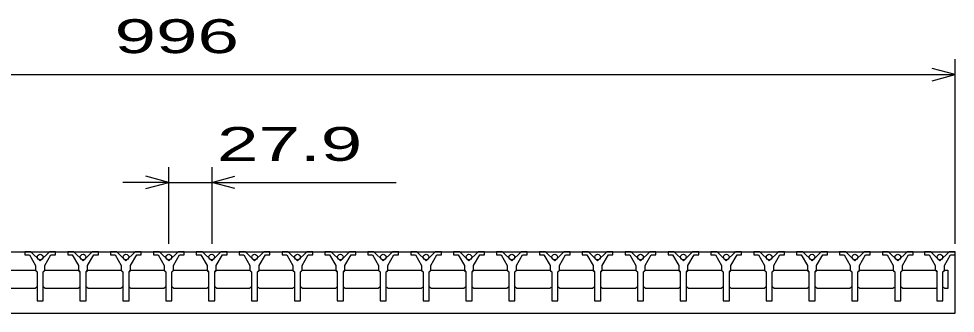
# Model space of a CAD drawing. Units: millimetres, scale not verified. Extents: x -1820 to 1724, y -1285 to 1059.
# Drawn here: x -1039 to -430, y -436 to -245 of the extents above; entities that cross this region are included whole.
import ezdxf
from ezdxf.enums import TextEntityAlignment as Align

# ---------------------------------------------------------------- set-up
doc = ezdxf.new("R2010")
doc.units = ezdxf.units.MM
doc.header["$LTSCALE"] = 10
doc.layers.add('16', color=3, linetype='Continuous', lineweight=25)
doc.layers.add('22', color=2, linetype='Continuous', lineweight=25)
doc.styles.add('ベクトル', font='')
doc.styles.get('ベクトル').set_extended_font_data('ベクトル')

msp = doc.modelspace()

# ---------------------------------------------------------------- linework, layer by layer
at = {"layer": '16'}
for p, q in [((-1426, -396), (-430, -396)), ((-1035.4, -396), (-1035.4, -398)), ((-1031.4, -396), (-1035.4, -396)), ((-1025.4, -402), (-1031.4, -396)), ((-1019.4, -396), (-1025.4, -402)), ((-1015.4, -396), (-1019.4, -396)), ((-1015.4, -398), (-1015.4, -396)), ((-1007.5, -396), (-1007.5, -398)), ((-1003.5, -396), (-1007.5, -396)), ((-997.5, -402), (-1003.5, -396)), ((-991.5, -396), (-997.5, -402)), ((-987.5, -396), (-991.5, -396)), ((-987.5, -398), (-987.5, -396)), ((-979.6, -396), (-979.6, -398)), ((-975.6, -396), (-979.6, -396)), ((-969.6, -402), (-975.6, -396)), ((-963.6, -396), (-969.6, -402)), ((-959.6, -396), (-963.6, -396)), ((-959.6, -398), (-959.6, -396)), ((-951.7, -396), (-951.7, -398)), ((-947.7, -396), (-951.7, -396)), ((-941.7, -402), (-947.7, -396)), ((-935.7, -396), (-941.7, -402)), ((-931.7, -396), (-935.7, -396)), ((-931.7, -398), (-931.7, -396)), ((-923.8, -396), (-923.8, -398)), ((-919.8, -396), (-923.8, -396)), ((-913.8, -402), (-919.8, -396)), ((-907.8, -396), (-913.8, -402)), ((-903.8, -396), (-907.8, -396)), ((-903.8, -398), (-903.8, -396)), ((-895.9, -396), (-895.9, -398)), ((-891.9, -396), (-895.9, -396)), ((-885.9, -402), (-891.9, -396)), ((-879.9, -396), (-885.9, -402)), ((-875.9, -396), (-879.9, -396)), ((-875.9, -398), (-875.9, -396)), ((-868, -396), (-868, -398)), ((-864, -396), (-868, -396)), ((-858, -402), (-864, -396)), ((-852, -396), (-858, -402)), ((-848, -396), (-852, -396)), ((-848, -398), (-848, -396)), ((-840.1, -396), (-840.1, -398)), ((-836.1, -396), (-840.1, -396)), ((-830.1, -402), (-836.1, -396)), ((-824.1, -396), (-830.1, -402)), ((-820.1, -396), (-824.1, -396)), ((-820.1, -398), (-820.1, -396)), ((-812.2, -396), (-812.2, -398)), ((-808.2, -396), (-812.2, -396)), ((-802.2, -402), (-808.2, -396)), ((-796.2, -396), (-802.2, -402)), ((-792.2, -396), (-796.2, -396)), ((-792.2, -398), (-792.2, -396)), ((-784.3, -396), (-784.3, -398)), ((-780.3, -396), (-784.3, -396)), ((-774.3, -402), (-780.3, -396)), ((-768.3, -396), (-774.3, -402)), ((-764.3, -396), (-768.3, -396)), ((-764.3, -398), (-764.3, -396)), ((-756.4, -396), (-756.4, -398)), ((-752.4, -396), (-756.4, -396)), ((-746.4, -402), (-752.4, -396)), ((-740.4, -396), (-746.4, -402)), ((-736.4, -396), (-740.4, -396)), ((-736.4, -398), (-736.4, -396)), ((-728.5, -396), (-728.5, -398)), ((-724.5, -396), (-728.5, -396)), ((-718.5, -402), (-724.5, -396)), ((-712.5, -396), (-718.5, -402)), ((-708.5, -396), (-712.5, -396)), ((-708.5, -398), (-708.5, -396)), ((-700.6, -396), (-700.6, -398)), ((-696.6, -396), (-700.6, -396)), ((-690.6, -402), (-696.6, -396)), ((-684.6, -396), (-690.6, -402)), ((-680.6, -396), (-684.6, -396)), ((-680.6, -398), (-680.6, -396)), ((-672.7, -396), (-672.7, -398)), ((-668.7, -396), (-672.7, -396)), ((-662.7, -402), (-668.7, -396)), ((-656.7, -396), (-662.7, -402)), ((-652.7, -396), (-656.7, -396)), ((-652.7, -398), (-652.7, -396)), ((-644.8, -396), (-644.8, -398)), ((-640.8, -396), (-644.8, -396)), ((-634.8, -402), (-640.8, -396)), ((-628.8, -396), (-634.8, -402)), ((-624.8, -396), (-628.8, -396)), ((-624.8, -398), (-624.8, -396)), ((-616.9, -396), (-616.9, -398)), ((-612.9, -396), (-616.9, -396)), ((-606.9, -402), (-612.9, -396)), ((-600.9, -396), (-606.9, -402)), ((-596.9, -396), (-600.9, -396)), ((-596.9, -398), (-596.9, -396)), ((-589, -396), (-589, -398)), ((-585, -396), (-589, -396)), ((-579, -402), (-585, -396)), ((-573, -396), (-579, -402)), ((-569, -396), (-573, -396)), ((-569, -398), (-569, -396)), ((-561.1, -396), (-561.1, -398)), ((-557.1, -396), (-561.1, -396)), ((-551.1, -402), (-557.1, -396)), ((-545.1, -396), (-551.1, -402)), ((-541.1, -396), (-545.1, -396)), ((-541.1, -398), (-541.1, -396)), ((-533.2, -396), (-533.2, -398)), ((-529.2, -396), (-533.2, -396)), ((-523.2, -402), (-529.2, -396)), ((-517.2, -396), (-523.2, -402)), ((-513.2, -396), (-517.2, -396)), ((-513.2, -398), (-513.2, -396)), ((-505.3, -396), (-505.3, -398)), ((-501.3, -396), (-505.3, -396)), ((-495.3, -402), (-501.3, -396)), ((-489.3, -396), (-495.3, -402)), ((-485.3, -396), (-489.3, -396)), ((-485.3, -398), (-485.3, -396)), ((-477.4, -396), (-477.4, -398)), ((-473.4, -396), (-477.4, -396)), ((-467.4, -402), (-473.4, -396)), ((-461.4, -396), (-467.4, -402)), ((-457.4, -396), (-461.4, -396)), ((-457.4, -398), (-457.4, -396)), ((-450, -396), (-450, -398)), ((-446, -396), (-450, -396)), ((-440, -402), (-446, -396)), ((-434, -396), (-440, -402)), ((-430, -396), (-434, -396)), ((-430, -398), (-430, -396)), ((-430, -436), (-430, -396)), ((-1035.4, -398), (-1032.4, -398)), ((-1032.4, -398), (-1028.4, -405)), ((-1022.4, -405), (-1018.4, -398)), ((-1018.4, -398), (-1015.4, -398)), ((-1007.5, -398), (-1004.5, -398)), ((-1004.5, -398), (-1000.5, -405)), ((-994.5, -405), (-990.5, -398)), ((-990.5, -398), (-987.5, -398)), ((-979.6, -398), (-976.6, -398)), ((-976.6, -398), (-972.6, -405)), ((-966.6, -405), (-962.6, -398)), ((-962.6, -398), (-959.6, -398)), ((-951.7, -398), (-948.7, -398)), ((-948.7, -398), (-944.7, -405)), ((-938.7, -405), (-934.7, -398)), ((-934.7, -398), (-931.7, -398)), ((-923.8, -398), (-920.8, -398)), ((-920.8, -398), (-916.8, -405)), ((-910.8, -405), (-906.8, -398)), ((-906.8, -398), (-903.8, -398)), ((-895.9, -398), (-892.9, -398)), ((-892.9, -398), (-888.9, -405)), ((-882.9, -405), (-878.9, -398)), ((-878.9, -398), (-875.9, -398)), ((-868, -398), (-865, -398)), ((-865, -398), (-861, -405)), ((-855, -405), (-851, -398)), ((-851, -398), (-848, -398)), ((-840.1, -398), (-837.1, -398)), ((-837.1, -398), (-833.1, -405)), ((-827.1, -405), (-823.1, -398)), ((-823.1, -398), (-820.1, -398)), ((-812.2, -398), (-809.2, -398)), ((-809.2, -398), (-805.2, -405)), ((-799.2, -405), (-795.2, -398)), ((-795.2, -398), (-792.2, -398)), ((-784.3, -398), (-781.3, -398)), ((-781.3, -398), (-777.3, -405)), ((-771.3, -405), (-767.3, -398)), ((-767.3, -398), (-764.3, -398)), ((-756.4, -398), (-753.4, -398)), ((-753.4, -398), (-749.4, -405)), ((-743.4, -405), (-739.4, -398)), ((-739.4, -398), (-736.4, -398)), ((-728.5, -398), (-725.5, -398)), ((-725.5, -398), (-721.5, -405)), ((-715.5, -405), (-711.5, -398)), ((-711.5, -398), (-708.5, -398)), ((-700.6, -398), (-697.6, -398)), ((-697.6, -398), (-693.6, -405)), ((-687.6, -405), (-683.6, -398)), ((-683.6, -398), (-680.6, -398)), ((-672.7, -398), (-669.7, -398)), ((-669.7, -398), (-665.7, -405)), ((-659.7, -405), (-655.7, -398)), ((-655.7, -398), (-652.7, -398)), ((-644.8, -398), (-641.8, -398)), ((-641.8, -398), (-637.8, -405)), ((-631.8, -405), (-627.8, -398)), ((-627.8, -398), (-624.8, -398)), ((-616.9, -398), (-613.9, -398)), ((-613.9, -398), (-609.9, -405)), ((-603.9, -405), (-599.9, -398)), ((-599.9, -398), (-596.9, -398)), ((-589, -398), (-586, -398)), ((-586, -398), (-582, -405)), ((-576, -405), (-572, -398)), ((-572, -398), (-569, -398)), ((-561.1, -398), (-558.1, -398)), ((-558.1, -398), (-554.1, -405)), ((-548.1, -405), (-544.1, -398)), ((-544.1, -398), (-541.1, -398)), ((-533.2, -398), (-530.2, -398)), ((-530.2, -398), (-526.2, -405)), ((-520.2, -405), (-516.2, -398)), ((-516.2, -398), (-513.2, -398)), ((-505.3, -398), (-502.3, -398)), ((-502.3, -398), (-498.3, -405)), ((-492.3, -405), (-488.3, -398)), ((-488.3, -398), (-485.3, -398)), ((-477.4, -398), (-474.4, -398)), ((-474.4, -398), (-470.4, -405)), ((-464.4, -405), (-460.4, -398)), ((-460.4, -398), (-457.4, -398)), ((-450, -398), (-447, -398)), ((-447, -398), (-443, -405)), ((-437, -405), (-433, -398)), ((-433, -398), (-430, -398)), ((-1050.05, -408), (-1028.65, -408)), ((-1028.65, -408), (-1027.65, -409)), ((-1028.4, -405), (-1028.4, -408)), ((-1028.4, -408), (-1027.4, -409)), ((-1023.4, -409), (-1022.4, -408)), ((-1023.15, -409), (-1022.15, -408)), ((-1022.4, -408), (-1022.4, -405)), ((-1022.15, -408), (-1000.75, -408)), ((-1000.75, -408), (-999.75, -409)), ((-1000.5, -405), (-1000.5, -408)), ((-1000.5, -408), (-999.5, -409)), ((-995.5, -409), (-994.5, -408)), ((-995.25, -409), (-994.25, -408)), ((-994.5, -408), (-994.5, -405)), ((-994.25, -408), (-972.85, -408)), ((-972.85, -408), (-971.85, -409)), ((-972.6, -405), (-972.6, -408)), ((-972.6, -408), (-971.6, -409)), ((-967.6, -409), (-966.6, -408)), ((-967.35, -409), (-966.35, -408)), ((-966.6, -408), (-966.6, -405)), ((-966.35, -408), (-944.95, -408)), ((-944.95, -408), (-943.95, -409)), ((-944.7, -405), (-944.7, -408)), ((-944.7, -408), (-943.7, -409)), ((-939.7, -409), (-938.7, -408)), ((-939.45, -409), (-938.45, -408)), ((-938.7, -408), (-938.7, -405)), ((-938.45, -408), (-917.05, -408)), ((-917.05, -408), (-916.05, -409)), ((-916.8, -405), (-916.8, -408)), ((-916.8, -408), (-915.8, -409)), ((-911.8, -409), (-910.8, -408)), ((-911.55, -409), (-910.55, -408)), ((-910.8, -408), (-910.8, -405)), ((-910.55, -408), (-889.15, -408)), ((-889.15, -408), (-888.15, -409)), ((-888.9, -405), (-888.9, -408)), ((-888.9, -408), (-887.9, -409)), ((-883.9, -409), (-882.9, -408)), ((-883.65, -409), (-882.65, -408)), ((-882.9, -408), (-882.9, -405)), ((-882.65, -408), (-861.25, -408)), ((-861.25, -408), (-860.25, -409)), ((-861, -405), (-861, -408)), ((-861, -408), (-860, -409)), ((-856, -409), (-855, -408)), ((-855.75, -409), (-854.75, -408)), ((-855, -408), (-855, -405)), ((-854.75, -408), (-833.35, -408)), ((-833.35, -408), (-832.35, -409)), ((-833.1, -405), (-833.1, -408)), ((-833.1, -408), (-832.1, -409)), ((-828.1, -409), (-827.1, -408)), ((-827.85, -409), (-826.85, -408)), ((-827.1, -408), (-827.1, -405)), ((-826.85, -408), (-805.45, -408)), ((-805.45, -408), (-804.45, -409)), ((-805.2, -405), (-805.2, -408)), ((-805.2, -408), (-804.2, -409)), ((-800.2, -409), (-799.2, -408)), ((-799.95, -409), (-798.95, -408)), ((-799.2, -408), (-799.2, -405)), ((-798.95, -408), (-777.55, -408)), ((-777.55, -408), (-776.55, -409)), ((-777.3, -405), (-777.3, -408)), ((-777.3, -408), (-776.3, -409)), ((-772.3, -409), (-771.3, -408)), ((-772.05, -409), (-771.05, -408)), ((-771.3, -408), (-771.3, -405)), ((-771.05, -408), (-749.65, -408)), ((-749.65, -408), (-748.65, -409)), ((-749.4, -405), (-749.4, -408)), ((-749.4, -408), (-748.4, -409)), ((-744.4, -409), (-743.4, -408)), ((-744.15, -409), (-743.15, -408)), ((-743.4, -408), (-743.4, -405)), ((-743.15, -408), (-721.75, -408)), ((-721.75, -408), (-720.75, -409)), ((-721.5, -405), (-721.5, -408)), ((-721.5, -408), (-720.5, -409)), ((-716.5, -409), (-715.5, -408)), ((-716.25, -409), (-715.25, -408)), ((-715.5, -408), (-715.5, -405)), ((-715.25, -408), (-693.85, -408)), ((-693.85, -408), (-692.85, -409)), ((-693.6, -405), (-693.6, -408)), ((-693.6, -408), (-692.6, -409)), ((-688.6, -409), (-687.6, -408)), ((-688.35, -409), (-687.35, -408)), ((-687.6, -408), (-687.6, -405)), ((-687.35, -408), (-665.95, -408)), ((-665.95, -408), (-664.95, -409)), ((-665.7, -405), (-665.7, -408)), ((-665.7, -408), (-664.7, -409)), ((-660.7, -409), (-659.7, -408)), ((-660.45, -409), (-659.45, -408)), ((-659.7, -408), (-659.7, -405)), ((-659.45, -408), (-638.05, -408)), ((-638.05, -408), (-637.05, -409)), ((-637.8, -405), (-637.8, -408)), ((-637.8, -408), (-636.8, -409)), ((-632.8, -409), (-631.8, -408)), ((-632.55, -409), (-631.55, -408)), ((-631.8, -408), (-631.8, -405)), ((-631.55, -408), (-610.15, -408)), ((-610.15, -408), (-609.15, -409)), ((-609.9, -405), (-609.9, -408)), ((-609.9, -408), (-608.9, -409)), ((-604.9, -409), (-603.9, -408)), ((-604.65, -409), (-603.65, -408)), ((-603.9, -408), (-603.9, -405)), ((-603.65, -408), (-582.25, -408)), ((-582.25, -408), (-581.25, -409)), ((-582, -405), (-582, -408)), ((-582, -408), (-581, -409)), ((-577, -409), (-576, -408)), ((-576.75, -409), (-575.75, -408)), ((-576, -408), (-576, -405)), ((-575.75, -408), (-554.35, -408)), ((-554.35, -408), (-553.35, -409)), ((-554.1, -405), (-554.1, -408)), ((-554.1, -408), (-553.1, -409)), ((-549.1, -409), (-548.1, -408)), ((-548.85, -409), (-547.85, -408)), ((-548.1, -408), (-548.1, -405)), ((-547.85, -408), (-526.45, -408)), ((-526.45, -408), (-525.45, -409)), ((-526.2, -405), (-526.2, -408)), ((-526.2, -408), (-525.2, -409)), ((-521.2, -409), (-520.2, -408)), ((-520.95, -409), (-519.95, -408)), ((-520.2, -408), (-520.2, -405)), ((-519.95, -408), (-498.55, -408)), ((-498.55, -408), (-497.55, -409)), ((-498.3, -405), (-498.3, -408)), ((-498.3, -408), (-497.3, -409)), ((-493.3, -409), (-492.3, -408)), ((-493.05, -409), (-492.05, -408)), ((-492.3, -408), (-492.3, -405)), ((-492.05, -408), (-470.65, -408)), ((-470.65, -408), (-469.65, -409)), ((-470.4, -405), (-470.4, -408)), ((-470.4, -408), (-469.4, -409)), ((-465.4, -409), (-464.4, -408)), ((-465.15, -409), (-464.15, -408)), ((-464.4, -408), (-464.4, -405)), ((-464.15, -408), (-442.75, -408)), ((-443, -405), (-443, -408)), ((-443, -408), (-442, -409)), ((-442.75, -408), (-441.75, -409)), ((-438, -409), (-437, -408)), ((-437.75, -409), (-436.75, -408)), ((-437, -408), (-437, -405)), ((-436.75, -408), (-434.75, -408)), ((-434.75, -408), (-434.75, -420)), ((-1027.4, -409), (-1027.4, -428)), ((-1023.4, -428), (-1023.4, -409)), ((-999.5, -409), (-999.5, -428)), ((-995.5, -428), (-995.5, -409)), ((-971.6, -409), (-971.6, -428)), ((-967.6, -428), (-967.6, -409)), ((-943.7, -409), (-943.7, -428)), ((-939.7, -428), (-939.7, -409)), ((-915.8, -409), (-915.8, -428)), ((-911.8, -428), (-911.8, -409)), ((-887.9, -409), (-887.9, -428)), ((-883.9, -428), (-883.9, -409)), ((-860, -409), (-860, -428)), ((-856, -428), (-856, -409)), ((-832.1, -409), (-832.1, -428)), ((-828.1, -428), (-828.1, -409)), ((-804.2, -409), (-804.2, -428)), ((-800.2, -428), (-800.2, -409)), ((-776.3, -409), (-776.3, -428)), ((-772.3, -428), (-772.3, -409)), ((-748.4, -409), (-748.4, -428)), ((-744.4, -428), (-744.4, -409)), ((-720.5, -409), (-720.5, -428)), ((-716.5, -428), (-716.5, -409)), ((-692.6, -409), (-692.6, -428)), ((-688.6, -428), (-688.6, -409)), ((-664.7, -409), (-664.7, -428)), ((-660.7, -428), (-660.7, -409)), ((-636.8, -409), (-636.8, -428)), ((-632.8, -428), (-632.8, -409)), ((-608.9, -409), (-608.9, -428)), ((-604.9, -428), (-604.9, -409)), ((-581, -409), (-581, -428)), ((-577, -428), (-577, -409)), ((-553.1, -409), (-553.1, -428)), ((-549.1, -428), (-549.1, -409)), ((-525.2, -409), (-525.2, -428)), ((-521.2, -428), (-521.2, -409)), ((-497.3, -409), (-497.3, -428)), ((-493.3, -428), (-493.3, -409)), ((-469.4, -409), (-469.4, -428)), ((-465.4, -428), (-465.4, -409)), ((-442, -409), (-442, -428)), ((-438, -428), (-438, -409)), ((-1028.65, -420), (-1050.05, -420)), ((-1027.65, -419), (-1028.65, -420)), ((-1022.15, -420), (-1023.15, -419)), ((-1000.75, -420), (-1022.15, -420)), ((-999.75, -419), (-1000.75, -420)), ((-994.25, -420), (-995.25, -419)), ((-972.85, -420), (-994.25, -420)), ((-971.85, -419), (-972.85, -420)), ((-966.35, -420), (-967.35, -419)), ((-944.95, -420), (-966.35, -420)), ((-943.95, -419), (-944.95, -420)), ((-938.45, -420), (-939.45, -419)), ((-917.05, -420), (-938.45, -420)), ((-916.05, -419), (-917.05, -420)), ((-910.55, -420), (-911.55, -419)), ((-889.15, -420), (-910.55, -420)), ((-888.15, -419), (-889.15, -420)), ((-882.65, -420), (-883.65, -419)), ((-861.25, -420), (-882.65, -420)), ((-860.25, -419), (-861.25, -420)), ((-854.75, -420), (-855.75, -419)), ((-833.35, -420), (-854.75, -420)), ((-832.35, -419), (-833.35, -420)), ((-826.85, -420), (-827.85, -419)), ((-805.45, -420), (-826.85, -420)), ((-804.45, -419), (-805.45, -420)), ((-798.95, -420), (-799.95, -419)), ((-777.55, -420), (-798.95, -420)), ((-776.55, -419), (-777.55, -420)), ((-771.05, -420), (-772.05, -419)), ((-749.65, -420), (-771.05, -420)), ((-748.65, -419), (-749.65, -420)), ((-743.15, -420), (-744.15, -419)), ((-721.75, -420), (-743.15, -420)), ((-720.75, -419), (-721.75, -420)), ((-715.25, -420), (-716.25, -419)), ((-693.85, -420), (-715.25, -420)), ((-692.85, -419), (-693.85, -420)), ((-687.35, -420), (-688.35, -419)), ((-665.95, -420), (-687.35, -420)), ((-664.95, -419), (-665.95, -420)), ((-659.45, -420), (-660.45, -419)), ((-638.05, -420), (-659.45, -420)), ((-637.05, -419), (-638.05, -420)), ((-631.55, -420), (-632.55, -419)), ((-610.15, -420), (-631.55, -420)), ((-609.15, -419), (-610.15, -420)), ((-603.65, -420), (-604.65, -419)), ((-582.25, -420), (-603.65, -420)), ((-581.25, -419), (-582.25, -420)), ((-575.75, -420), (-576.75, -419)), ((-554.35, -420), (-575.75, -420)), ((-553.35, -419), (-554.35, -420)), ((-547.85, -420), (-548.85, -419)), ((-526.45, -420), (-547.85, -420)), ((-525.45, -419), (-526.45, -420)), ((-519.95, -420), (-520.95, -419)), ((-498.55, -420), (-519.95, -420)), ((-497.55, -419), (-498.55, -420)), ((-492.05, -420), (-493.05, -419)), ((-470.65, -420), (-492.05, -420)), ((-469.65, -419), (-470.65, -420)), ((-464.15, -420), (-465.15, -419)), ((-442.75, -420), (-464.15, -420)), ((-441.75, -419), (-442.75, -420)), ((-436.75, -420), (-437.75, -419)), ((-434.75, -420), (-436.75, -420)), ((-1027.4, -428), (-1023.4, -428)), ((-999.5, -428), (-995.5, -428)), ((-971.6, -428), (-967.6, -428)), ((-943.7, -428), (-939.7, -428)), ((-915.8, -428), (-911.8, -428)), ((-887.9, -428), (-883.9, -428)), ((-860, -428), (-856, -428)), ((-832.1, -428), (-828.1, -428)), ((-804.2, -428), (-800.2, -428)), ((-776.3, -428), (-772.3, -428)), ((-748.4, -428), (-744.4, -428)), ((-720.5, -428), (-716.5, -428)), ((-692.6, -428), (-688.6, -428)), ((-664.7, -428), (-660.7, -428)), ((-636.8, -428), (-632.8, -428)), ((-608.9, -428), (-604.9, -428)), ((-581, -428), (-577, -428)), ((-553.1, -428), (-549.1, -428)), ((-525.2, -428), (-521.2, -428)), ((-497.3, -428), (-493.3, -428)), ((-469.4, -428), (-465.4, -428)), ((-442, -428), (-438, -428)), ((-1426, -436), (-430, -436))]:
    msp.add_line(p, q, dxfattribs=at)
for centre in [(-1025.4, -399.5), (-997.5, -399.5), (-969.6, -399.5), (-941.7, -399.5), (-913.8, -399.5), (-885.9, -399.5), (-858, -399.5), (-830.1, -399.5), (-802.2, -399.5), (-774.3, -399.5), (-746.4, -399.5), (-718.5, -399.5), (-690.6, -399.5), (-662.7, -399.5), (-634.8, -399.5), (-606.9, -399.5), (-579, -399.5), (-551.1, -399.5), (-523.2, -399.5), (-495.3, -399.5), (-467.4, -399.5), (-440, -399.5)]:
    msp.add_circle(centre, 1.8, dxfattribs=at)
at = {"layer": '22', "color": 4}
for p, q in [((-430, -391), (-430, -271)), ((-430, -281), (-445, -277)), ((-1426, -281), (-430, -281)), ((-445, -285), (-430, -281)), ((-941.7, -391), (-941.7, -341)), ((-913.8, -341), (-913.8, -391)), ((-941.7, -351), (-956.7, -347)), ((-913.8, -351), (-898.8, -347)), ((-941.7, -351), (-971.7, -351)), ((-956.7, -355), (-941.7, -351)), ((-941.7, -351), (-913.8, -351)), ((-898.8, -355), (-913.8, -351)), ((-913.8, -351), (-793.8, -351))]:
    msp.add_line(p, q, dxfattribs=at)

# ---------------------------------------------------------------- texts
at = {"layer": '22', "style": 'ベクトル', "width": 1.65}
for s, p in [(' 996 ', (-990.5, -256)), (' 27.9 ', (-923.8, -326))]:
    msp.add_text(s, height=21.99, dxfattribs=at).set_placement(p, align=Align.MIDDLE_LEFT)

doc.saveas('drawing.dxf')
